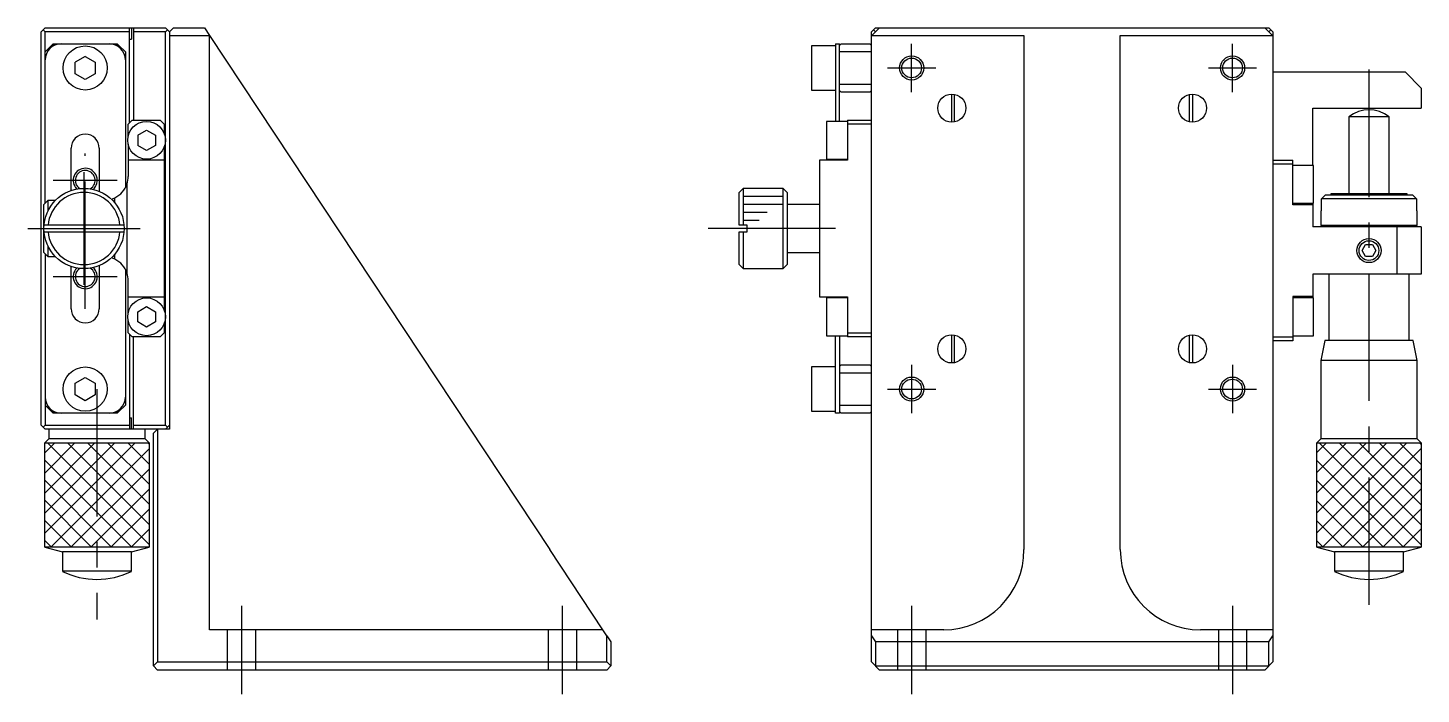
# Model space of a CAD drawing. Extents: x 0 to 360, y -8 to 257.
# Drawn here: x 186.3 to 360, y 90.4 to 173.4 of the extents above; entities that cross this region are included whole.
import ezdxf

# ---------------------------------------------------------------- set-up
doc = ezdxf.new("R2010")
doc.units = 0
doc.header["$LTSCALE"] = 0.5
doc.linetypes.add('CENTER', pattern=[50.8, 31.75, -6.35, 6.35, -6.35])
doc.linetypes.add('DASHED', pattern=[19.05, 12.7, -6.35])
for name, color, linetype in [('MSM_CENTER', 1, 'CENTER'), ('MSM_CONTINUOUS', 7, 'CONTINUOUS'), ('MSM_DASHED', 4, 'DASHED'), ('MSM_NARROW', 5, 'CONTINUOUS')]:
    doc.layers.add(name, color=color, linetype=linetype)

msp = doc.modelspace()

# ---------------------------------------------------------------- linework, layer by layer
at = {"layer": 'MSM_CENTER'}
for p, q in [((296.5, 165.41), (296.5, 171.41)), ((336.5, 165.41), (336.5, 171.41)), ((293.5, 168.41), (299.5, 168.41)), ((333.5, 168.41), (339.5, 168.41)), ((353.5, 168.21), (353.5, 99.71)), ((193.5, 138.41), (193.5, 157.75)), ((193.35, 141.41), (193.35, 155.41)), ((197.5, 154.41), (189.5, 154.41)), ((186.35, 148.41), (200.35, 148.41)), ((287, 148.41), (270, 148.41)), ((197.5, 142.41), (189.5, 142.41)), ((296.5, 131.41), (296.5, 125.41)), ((336.5, 131.41), (336.5, 125.41)), ((194.95, 128.41), (194.95, 99.71)), ((293.5, 128.41), (299.5, 128.41)), ((333.5, 128.41), (339.5, 128.41)), ((213, 90.41), (213, 101.41)), ((253, 90.41), (253, 101.41)), ((296.5, 101.41), (296.5, 90.41)), ((336.5, 101.41), (336.5, 90.41))]:
    msp.add_line(p, q, dxfattribs=at)
at = {"layer": 'MSM_CONTINUOUS'}
for p, q in [((188, 172.91), (188.5, 173.41)), ((188, 123.91), (188, 172.91)), ((188.5, 172.91), (188.25, 173.16)), ((188.5, 173.41), (203.5, 173.41)), ((188.5, 151.56), (188.5, 172.91)), ((199, 172.91), (188.5, 172.91)), ((199, 161.56), (199, 173.41)), ((199, 172.01), (199.25, 172.01)), ((199.25, 173.41), (199.25, 172.01)), ((199.5, 173.41), (199.5, 161.91)), ((203.5, 172.91), (199.5, 172.91)), ((203.5, 173.41), (204, 172.91)), ((203.75, 173.16), (203.5, 172.91)), ((203.5, 123.91), (203.5, 172.91)), ((204.5, 173.41), (204, 172.91)), ((204, 172.91), (204, 123.41)), ((209, 172.41), (204, 172.41)), ((204.5, 173.41), (208.37, 173.41)), ((208.37, 173.41), (209, 172.45)), ((209, 98.41), (209, 172.45)), ((209, 172.45), (251.39, 108.41)), ((292, 173.41), (291.5, 172.91)), ((291.5, 94.41), (291.5, 172.91)), ((291.54, 172.45), (291.5, 172.41)), ((292.5, 173.41), (291.54, 172.45)), ((291.54, 172.45), (310.5, 172.45)), ((291.75, 173.16), (292, 172.91)), ((292, 173.41), (341, 173.41)), ((310.5, 172.45), (310.5, 108.41)), ((322.5, 172.45), (341.46, 172.45)), ((322.5, 108.41), (322.5, 172.45)), ((341.46, 172.45), (340.5, 173.41)), ((341.5, 172.91), (341, 173.41)), ((341, 172.91), (341.25, 173.16)), ((341.5, 172.41), (341.46, 172.45)), ((341.5, 172.91), (341.5, 94.41)), ((189.3, 171.21), (188.5, 170.41)), ((189.3, 171.21), (189.5, 171.41)), ((189.63, 171.21), (189.3, 171.21)), ((189.5, 171.41), (197.5, 171.41)), ((197.7, 171.21), (197.37, 171.21)), ((197.5, 171.41), (197.7, 171.21)), ((198.5, 170.41), (197.7, 171.21)), ((198.5, 170.41), (198.5, 153.5)), ((284, 171.16), (284, 165.66)), ((287, 171.16), (284, 171.16)), ((287, 171.41), (287, 161.76)), ((287, 171.41), (287.5, 171.41)), ((287.7, 171.41), (287.5, 171.21)), ((287.5, 161.76), (287.5, 171.41)), ((291.5, 170.41), (287.5, 170.41)), ((287.7, 171.41), (291.3, 171.41)), ((291.5, 171.21), (291.3, 171.41)), ((193.5, 169.85), (192.25, 169.13)), ((192.25, 167.68), (192.25, 169.13)), ((193.5, 169.85), (194.75, 169.13)), ((194.75, 169.13), (194.75, 167.68)), ((193.5, 166.96), (192.25, 167.68)), ((194.75, 167.68), (193.5, 166.96)), ((341.5, 167.91), (358, 167.91)), ((360, 165.91), (358, 167.91)), ((284, 165.66), (287, 165.66)), ((287.5, 166.41), (291.5, 166.41)), ((287.5, 165.61), (287.7, 165.41)), ((291.3, 165.41), (287.7, 165.41)), ((291.3, 165.41), (291.5, 165.61)), ((301.5, 161.66), (301.5, 165.16)), ((301.85, 161.69), (301.85, 165.12)), ((331.15, 161.69), (331.15, 165.12)), ((331.5, 165.16), (331.5, 161.66)), ((360, 165.91), (360, 163.41)), ((346.5, 163.41), (360, 163.41)), ((346.5, 156.26), (346.5, 163.41)), ((198.85, 161.41), (199.35, 161.91)), ((199.35, 161.91), (202.85, 161.91)), ((202.85, 161.91), (203.35, 161.41)), ((285.9, 161.76), (285.9, 157.06)), ((288.5, 161.76), (285.9, 161.76)), ((288.5, 161.91), (288.5, 156.91)), ((288.5, 161.91), (291.5, 161.91)), ((356, 162.33), (351, 162.33)), ((351, 162.33), (351, 152.71)), ((356, 152.71), (356, 162.33)), ((198.85, 159.89), (198.85, 161.41)), ((200.05, 160.04), (201.15, 160.68)), ((200.05, 160.04), (200.05, 158.77)), ((201.15, 160.68), (202.25, 160.04)), ((202.25, 160.04), (202.25, 158.77)), ((203.35, 161.41), (203.35, 160.23)), ((291.5, 161.41), (288.5, 161.41)), ((191.75, 153.14), (191.75, 158.41)), ((195.25, 158.41), (195.25, 153.03)), ((198.85, 158.92), (198.85, 154.91)), ((201.15, 158.13), (200.05, 158.77)), ((202.25, 158.77), (201.15, 158.13)), ((203.35, 158.58), (203.35, 138.23)), ((203.35, 156.91), (198.85, 156.91)), ((285, 156.91), (285, 139.91)), ((288.5, 156.91), (285, 156.91)), ((285.9, 157.06), (288.5, 157.06)), ((287, 157.06), (287, 156.91)), ((287.5, 156.91), (287.5, 157.06)), ((341.5, 156.91), (344, 156.91)), ((344, 156.41), (341.5, 156.41)), ((344, 151.36), (344, 156.91)), ((346.6, 156.26), (344, 156.26)), ((346.6, 151.56), (346.6, 156.26)), ((198.7, 153.97), (198.7, 142.84)), ((275.5, 153.41), (275, 152.91)), ((275, 148.81), (275, 152.91)), ((275.5, 153.41), (275.5, 148.81)), ((280.5, 153.41), (275.5, 153.41)), ((280.5, 143.41), (280.5, 153.41)), ((281, 152.91), (280.5, 153.41)), ((281, 152.91), (281, 143.91)), ((188.35, 151.41), (188.85, 151.91)), ((188.35, 145.41), (188.35, 151.41)), ((188.85, 151.91), (188.85, 150.58)), ((189.78, 151.91), (188.85, 151.91)), ((197.2, 151.6), (197.2, 152.23)), ((285, 151.41), (281, 151.41)), ((344, 151.56), (346.6, 151.56)), ((344, 151.39), (346.5, 151.39)), ((346.5, 151.36), (344, 151.36)), ((346.5, 151.56), (346.5, 148.61)), ((347.58, 152.11), (348.09, 152.61)), ((347.58, 150.61), (347.58, 152.11)), ((359.42, 152.11), (347.58, 152.11)), ((348.09, 152.61), (358.91, 152.61)), ((358.25, 152.71), (348.75, 152.71)), ((348.75, 152.71), (348.75, 152.61)), ((358.25, 152.61), (358.25, 152.71)), ((358.91, 152.61), (359.42, 152.11)), ((359.42, 152.11), (359.42, 150.61)), ((347.5, 150.61), (347.58, 150.61)), ((347.5, 150.61), (347.5, 148.81)), ((359.42, 150.61), (359.5, 150.61)), ((359.5, 148.81), (359.5, 150.61)), ((198.33, 148.81), (188.37, 148.81)), ((188.37, 148.01), (198.33, 148.01)), ((276, 148.81), (275, 148.81)), ((275, 143.91), (275, 148.01)), ((275, 148.01), (276, 148.01)), ((275.5, 148.01), (275.5, 143.41)), ((276, 148.01), (276, 148.81)), ((360, 148.61), (346.5, 148.61)), ((347.5, 148.81), (359.5, 148.81)), ((347.5, 148.81), (347.7, 148.61)), ((357, 142.71), (357, 148.61)), ((359.3, 148.61), (359.5, 148.81)), ((360, 148.61), (360, 142.71)), ((188.85, 146.23), (188.85, 144.91)), ((352.63, 145.66), (353.07, 146.41)), ((353.07, 146.41), (353.93, 146.41)), ((353.93, 146.41), (354.37, 145.66)), ((188.85, 144.91), (188.35, 145.41)), ((188.5, 145.26), (188.5, 123.91)), ((188.85, 144.91), (189.78, 144.91)), ((197.2, 144.58), (197.2, 145.21)), ((281, 145.41), (285, 145.41)), ((353.07, 144.91), (352.63, 145.66)), ((353.93, 144.91), (353.07, 144.91)), ((354.37, 145.66), (353.93, 144.91)), ((191.75, 138.41), (191.75, 143.67)), ((195.25, 143.78), (195.25, 138.41)), ((198.5, 143.31), (198.5, 126.41)), ((275, 143.91), (275.5, 143.41)), ((275.5, 143.41), (280.5, 143.41)), ((280.5, 143.41), (281, 143.91)), ((360, 142.71), (346.5, 142.71)), ((346.5, 142.71), (346.5, 139.76)), ((348.5, 142.71), (348.5, 134.46)), ((358.5, 134.46), (358.5, 142.71)), ((198.85, 137.89), (198.85, 141.91)), ((198.85, 139.91), (203.35, 139.91)), ((285, 139.91), (288.5, 139.91)), ((285.9, 139.76), (285.9, 135.06)), ((288.5, 139.76), (285.9, 139.76)), ((287, 139.91), (287, 139.76)), ((287.5, 139.76), (287.5, 139.91)), ((288.5, 139.91), (288.5, 134.91)), ((344, 139.95), (346.5, 139.95)), ((344, 139.95), (344, 134.41)), ((346.5, 139.92), (344, 139.92)), ((346.6, 139.76), (344, 139.76)), ((346.6, 135.06), (346.6, 139.76)), ((200.05, 138.04), (201.15, 138.68)), ((200.05, 136.77), (200.05, 138.04)), ((201.15, 138.68), (202.25, 138.04)), ((202.25, 138.04), (202.25, 136.77)), ((198.85, 135.41), (198.85, 136.92)), ((201.15, 136.13), (200.05, 136.77)), ((202.25, 136.77), (201.15, 136.13)), ((203.35, 136.58), (203.35, 135.41)), ((199.35, 134.91), (198.85, 135.41)), ((199, 135.26), (199, 123.41)), ((202.85, 134.91), (199.35, 134.91)), ((199.5, 123.41), (199.5, 134.91)), ((203.35, 135.41), (202.85, 134.91)), ((285.9, 135.06), (288.5, 135.06)), ((287, 125.41), (287, 135.06)), ((287.5, 135.06), (287.5, 125.41)), ((288.5, 135.41), (291.5, 135.41)), ((291.5, 134.91), (288.5, 134.91)), ((301.5, 131.66), (301.5, 135.16)), ((301.85, 131.69), (301.85, 135.12)), ((331.15, 131.69), (331.15, 135.12)), ((331.5, 135.16), (331.5, 131.66)), ((341.5, 134.91), (344, 134.91)), ((344, 134.41), (341.5, 134.41)), ((344, 135.06), (346.6, 135.06)), ((348, 134.46), (347.5, 131.96)), ((359, 134.46), (348, 134.46)), ((359.5, 131.96), (359, 134.46)), ((284, 131.16), (284, 125.66)), ((287, 131.16), (284, 131.16)), ((287.7, 131.41), (287.5, 131.21)), ((291.5, 130.41), (287.5, 130.41)), ((287.7, 131.41), (291.3, 131.41)), ((291.5, 131.21), (291.3, 131.41)), ((359.5, 131.96), (347.5, 131.96)), ((347.5, 131.96), (347.5, 122.21)), ((359.5, 122.21), (359.5, 131.96)), ((192.25, 129.13), (193.5, 129.85)), ((192.25, 127.68), (192.25, 129.13)), ((193.5, 129.85), (194.75, 129.13)), ((194.75, 129.13), (194.75, 127.68)), ((193.5, 126.96), (192.25, 127.68)), ((194.75, 127.68), (193.5, 126.96)), ((188.5, 126.41), (189.3, 125.61)), ((189.3, 125.61), (189.63, 125.61)), ((189.5, 125.41), (189.3, 125.61)), ((197.5, 125.41), (189.5, 125.41)), ((197.37, 125.61), (197.7, 125.61)), ((197.7, 125.61), (197.5, 125.41)), ((197.7, 125.61), (198.5, 126.41)), ((284, 125.66), (287, 125.66)), ((287.5, 125.41), (287, 125.41)), ((287.5, 126.41), (291.5, 126.41)), ((287.5, 125.61), (287.7, 125.41)), ((291.3, 125.41), (287.7, 125.41)), ((291.3, 125.41), (291.5, 125.61)), ((188.5, 123.41), (188, 123.91)), ((188.25, 123.66), (188.5, 123.91)), ((188.5, 123.91), (199, 123.91)), ((204, 123.41), (188.5, 123.41)), ((188.95, 123.41), (188.95, 122.21)), ((199, 124.81), (199.25, 124.81)), ((199.25, 123.41), (199.25, 124.81)), ((199.5, 123.91), (203.5, 123.91)), ((200.95, 122.21), (200.95, 123.41)), ((202, 122.91), (202.5, 123.41)), ((202.5, 123.41), (202.5, 94.41)), ((204, 123.91), (203.5, 123.41)), ((203.5, 123.91), (203.75, 123.66)), ((188.95, 122.21), (188.45, 121.71)), ((188.45, 121.71), (201.45, 121.71)), ((188.45, 108.71), (188.45, 121.71)), ((200.95, 122.21), (188.95, 122.21)), ((201.45, 121.71), (200.95, 122.21)), ((201.45, 121.71), (201.45, 108.71)), ((202, 93.91), (202, 122.91)), ((347.5, 122.21), (347, 121.71)), ((347, 121.71), (360, 121.71)), ((347, 108.71), (347, 121.71)), ((359.5, 122.21), (347.5, 122.21)), ((360, 121.71), (359.5, 122.21)), ((360, 121.71), (360, 108.71)), ((188.45, 108.71), (190.65, 108.12)), ((201.45, 108.71), (188.45, 108.71)), ((199.25, 108.12), (190.65, 108.12)), ((190.65, 108.12), (190.65, 105.71)), ((199.25, 108.12), (201.45, 108.71)), ((199.25, 105.71), (199.25, 108.12)), ((258.01, 98.41), (251.39, 108.41)), ((347, 108.71), (349.2, 108.12)), ((360, 108.71), (347, 108.71)), ((357.8, 108.12), (349.2, 108.12)), ((349.2, 108.12), (349.2, 105.71)), ((357.8, 108.12), (360, 108.71)), ((357.8, 105.71), (357.8, 108.12)), ((199.25, 105.71), (190.65, 105.71)), ((357.8, 105.71), (349.2, 105.71)), ((258.01, 98.41), (209, 98.41)), ((258.5, 97.66), (258.01, 98.41)), ((258.5, 94.41), (258.5, 97.66)), ((258.5, 97.66), (259, 96.91)), ((300.5, 98.41), (291.5, 98.41)), ((291.5, 97.66), (292, 96.91)), ((341.5, 98.41), (332.5, 98.41)), ((341, 96.91), (341.5, 97.66)), ((259, 96.91), (259, 93.91)), ((292, 96.91), (292, 93.91)), ((341, 96.91), (292, 96.91)), ((341, 93.91), (341, 96.91)), ((202.5, 94.41), (202, 93.91)), ((202, 93.91), (202.5, 93.41)), ((202.5, 94.41), (258.5, 94.41)), ((259, 93.91), (258.5, 94.41)), ((258.5, 93.41), (259, 93.91)), ((292.5, 93.41), (291.5, 94.41)), ((292, 93.91), (341, 93.91)), ((341.5, 94.41), (340.5, 93.41)), ((258.5, 93.41), (202.5, 93.41)), ((340.5, 93.41), (292.5, 93.41))]:
    msp.add_line(p, q, dxfattribs=at)
for centre, radius in [((193.5, 168.41), 2.75), ((296.5, 168.41), 1.23), ((336.5, 168.41), 1.23), ((301.5, 163.41), 1.75), ((331.5, 163.41), 1.75), ((201.15, 159.41), 2.35), ((193.35, 148.41), 5), ((353.5, 145.66), 1.23), ((201.15, 137.41), 2.35), ((301.5, 133.41), 1.75), ((331.5, 133.41), 1.75), ((193.5, 128.41), 2.75), ((296.5, 128.41), 1.23), ((336.5, 128.41), 1.23)]:
    msp.add_circle(centre, radius, dxfattribs=at)
for centre, radius, start, end in [((190.5, 169.41), 2, 90, 180), ((196.5, 169.41), 2, 0, 90), ((353.5, 159.21), 4, 51.3178, 128.6822), ((193.5, 158.41), 1.75, 0, 180), ((193.5, 154.41), 1.23, 300.4346, 236.7012), ((195.85, 154.91), 3, 341.8051, 0), ((193.35, 148.41), 4.5, 5.0997, 174.9003), ((195.85, 154.91), 3, 296.7437, 341.8051), ((195.85, 154.91), 3, 287.904, 296.7437), ((193.35, 148.41), 4.5, 185.0997, 354.9003), ((195.85, 141.91), 3, 63.2563, 72.096), ((195.85, 141.91), 3, 18.195, 63.2562), ((193.5, 142.41), 1.23, 123.299, 59.5652), ((195.85, 141.91), 3, 0, 18.1949), ((193.5, 138.41), 1.75, 180, 0), ((190.5, 127.41), 2, 180, 270), ((196.5, 127.41), 2, 270, 0), ((300.5, 108.41), 10, 270, 0), ((332.5, 108.41), 10, 180, 270), ((194.95, 114.45), 9.75, 243.8162, 296.1838), ((353.5, 114.45), 9.75, 243.8162, 296.1838)]:
    msp.add_arc(centre, radius, start, end, dxfattribs=at)
at = {"layer": 'MSM_DASHED'}
for p, q in [((211.25, 93.41), (211.25, 98.41)), ((214.75, 93.41), (214.75, 98.41)), ((251.25, 93.41), (251.25, 98.41)), ((254.75, 93.41), (254.75, 98.41)), ((294.75, 98.41), (294.75, 93.41)), ((298.25, 98.41), (298.25, 93.41)), ((334.75, 98.41), (334.75, 93.41)), ((338.25, 98.41), (338.25, 93.41))]:
    msp.add_line(p, q, dxfattribs=at)
at = {"layer": 'MSM_NARROW'}
for p, q in [((280.5, 152.41), (275.5, 152.41)), ((280.5, 151.41), (275.5, 151.41)), ((278.5, 150.41), (275.5, 150.41)), ((277.5, 149.41), (275.5, 149.41)), ((188.45, 120.45), (189.71, 121.71)), ((188.45, 117.95), (192.21, 121.71)), ((188.45, 115.45), (194.71, 121.71)), ((188.45, 112.95), (197.21, 121.71)), ((188.45, 110.45), (199.71, 121.71)), ((188.79, 121.71), (201.45, 109.05)), ((191.29, 121.71), (201.45, 111.55)), ((193.79, 121.71), (201.45, 114.05)), ((196.29, 121.71), (201.45, 116.55)), ((198.79, 121.71), (201.45, 119.05)), ((201.29, 121.71), (201.45, 121.55)), ((347, 120.5), (348.21, 121.71)), ((347, 118), (350.71, 121.71)), ((347, 115.5), (353.21, 121.71)), ((347, 113), (355.71, 121.71)), ((347, 110.5), (358.21, 121.71)), ((347.29, 121.71), (360, 109)), ((349.79, 121.71), (360, 111.5)), ((352.29, 121.71), (360, 114)), ((354.79, 121.71), (360, 116.5)), ((357.29, 121.71), (360, 119)), ((359.79, 121.71), (360, 121.5)), ((189.21, 108.71), (201.45, 120.95)), ((347.71, 108.71), (360, 121)), ((188.45, 119.55), (199.29, 108.71)), ((191.71, 108.71), (201.45, 118.45)), ((347, 119.5), (357.79, 108.71)), ((350.21, 108.71), (360, 118.5)), ((188.45, 117.05), (196.79, 108.71)), ((347, 117), (355.29, 108.71)), ((194.21, 108.71), (201.45, 115.95)), ((352.71, 108.71), (360, 116)), ((188.45, 114.55), (194.29, 108.71)), ((196.71, 108.71), (201.45, 113.45)), ((347, 114.5), (352.79, 108.71)), ((355.21, 108.71), (360, 113.5)), ((188.45, 112.05), (191.79, 108.71)), ((347, 112), (350.29, 108.71)), ((188.45, 109.55), (189.29, 108.71)), ((199.21, 108.71), (201.45, 110.95)), ((347, 109.5), (347.79, 108.71)), ((357.71, 108.71), (360, 111))]:
    msp.add_line(p, q, dxfattribs=at)
for centre in [(296.5, 168.41), (336.5, 168.41), (353.5, 145.66), (296.5, 128.41), (336.5, 128.41)]:
    msp.add_circle(centre, 1.5, dxfattribs=at)
for centre, start, end in [((193.5, 154.41), 311.0803, 226.0555), ((193.5, 142.41), 133.9446, 48.9196)]:
    msp.add_arc(centre, 1.5, start, end, dxfattribs=at)

doc.saveas('drawing.dxf')
